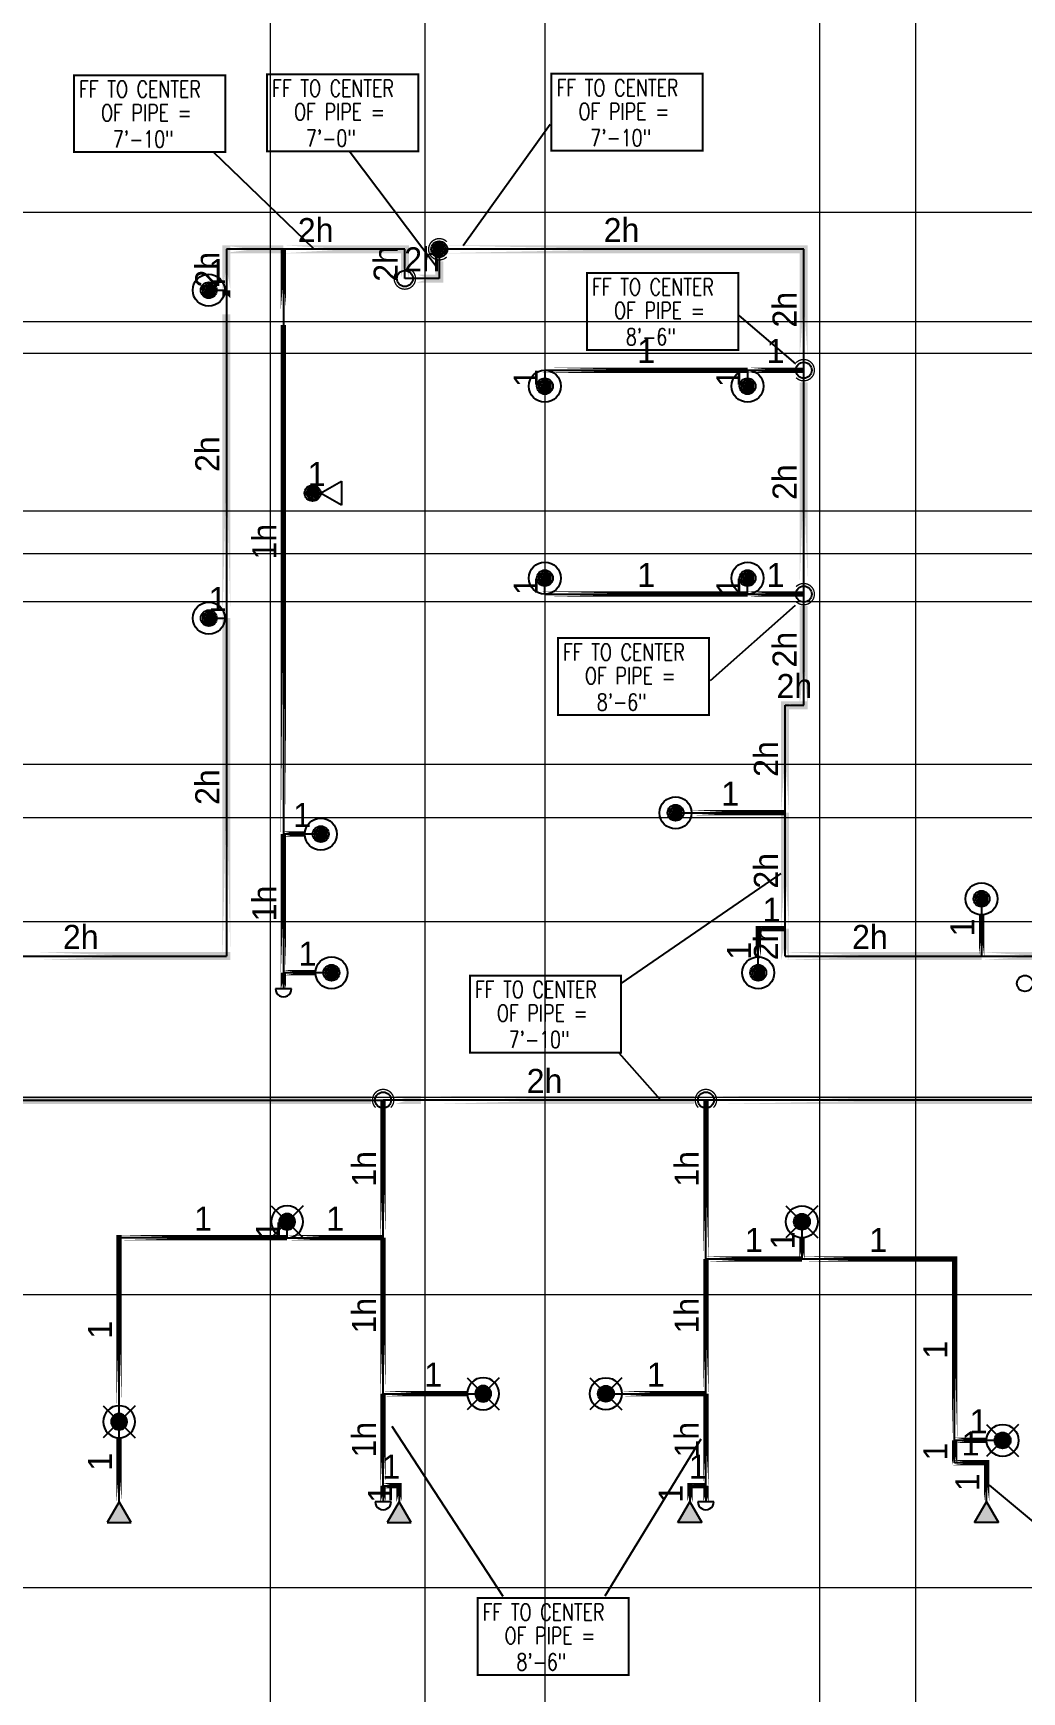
# Model space of a CAD drawing. Header units: inches. Extents: x -3679 to 241, y -496 to 3453.
# Drawn here: x -2100 to -1729, y 50 to 672 of the extents above; entities that cross this region are included whole.
import ezdxf
from ezdxf.enums import TextEntityAlignment as Align

# ---------------------------------------------------------------- set-up
doc = ezdxf.new("R2010")
doc.units = ezdxf.units.IN
doc.header["$MEASUREMENT"] = 0
doc.linetypes.add('Grid Line', pattern=[0.875, 0.5, -0.125, 0.125, -0.125])
for name, color, linetype in [('Coordination', 1, 'Continuous'), ('headdn', 7, 'Continuous'), ('PIPEBL', 4, 'Continuous'), ('pipemn', 6, 'Continuous'), ('PIPESPC', 7, 'Continuous'), ('spk-cap', 7, 'Continuous'), ('spk-pipedrop', 7, 'Continuous'), ('spk-piperise', 7, 'Continuous'), ('TIDYPIPE', 7, 'Continuous')]:
    doc.layers.add(name, color=color, linetype=linetype)
doc.layers.add('S-GRID', color=1, linetype='Continuous', lineweight=9)
doc.styles.add('PDA1', font='ROMAND', dxfattribs={"width": 0.755})
doc.styles.add('PIPE', font='PIPE.SHX')

# ---------------------------------------------------------------- blocks, each defined once
blk = doc.blocks.new('dpend1')
for radius in [6, 3]:
    blk.add_circle((0, 0), radius)
for points in [[(0.01, 2.97), (-2.53, -1.59), (-2.62, 1.36)], [(0.01, 2.97), (-2.49, -1.59), (2.52, -1.59)], [(2.52, -1.59), (0.01, 2.97), (2.6, 1.47)], [(2.52, -1.59), (-2.53, -1.59), (0.01, -2.98)]]:
    blk.add_solid(points)
blk = doc.blocks.new('PIPESPC')
at = {"layer": 'PIPESPC', "style": 'PIPE', "width": 0.9}
blk.add_attdef('SIZE', text='', height=9, dxfattribs=at).set_placement((0, 4.02), align=Align.CENTER)
at = {"layer": 'PIPESPC', "style": 'PIPE', "flags": 1}
blk.add_attdef('SCHED', (25.3, 3.89), '', height=9, dxfattribs=at)
blk = doc.blocks.new('side2')
for p, q in [((0, 0), (7.79, 4.5)), ((7.79, -4.5), (0, 0)), ((7.79, 4.5), (7.79, -4.5))]:
    blk.add_line(p, q)
blk.add_solid([(7.79, -4.5), (0, 0), (7.79, 4.5)])
blk = doc.blocks.new('dpend2')
for p, q in [((-6, -6), (6, 6)), ((6, -6), (-6, 6))]:
    blk.add_line(p, q)
for radius in [6, 3]:
    blk.add_circle((0, 0), radius)
for points in [[(0, 0), (-3, 0), (-2.08, 2.07)], [(0, 0), (-3, 0), (-2.08, -2.07)], [(0, 0), (0, 3), (-2.12, 2.14)], [(0, 0), (0, -3), (-2.12, -2.14)], [(0, 0), (0, 3), (2.12, 2.14)], [(0, 0), (3, 0), (2.08, 2.07)], [(0, 0), (3, 0), (2.08, -2.07)], [(0, 0), (0, -3), (2.12, -2.14)]]:
    blk.add_solid(points)
blk = doc.blocks.new('CAP')
blk.add_line((0, 3), (0, -3))
blk.add_arc((0, 0), 3, 270, 90)
blk = doc.blocks.new('rise')
blk.add_circle((0, 0), 3)
blk = doc.blocks.new('drop')
blk.add_circle((0, 0), 3)
for points in [[(0.01, 2.97), (-2.53, -1.59), (-2.62, 1.36)], [(0.01, 2.97), (-2.49, -1.59), (2.52, -1.59)], [(2.52, -1.59), (0.01, 2.97), (2.6, 1.47)], [(2.52, -1.59), (-2.53, -1.59), (0.01, -2.98)]]:
    blk.add_solid(points)
blk = doc.blocks.new('SIDE1')
for p, q in [((0, 0), (7.79, 4.5)), ((7.79, -4.5), (0, 0)), ((7.79, 4.5), (7.79, -4.5))]:
    blk.add_line(p, q)
blk = doc.blocks.new('TIDYRUN')
at = {"const_width": 0.5}
blk.add_lwpolyline([(-2.83, 2.83, -2.414214), (-2.83, -2.83, -1.737895)], format="xyb", dxfattribs=at)

msp = doc.modelspace()

# ---------------------------------------------------------------- linework, layer by layer
at = {"layer": 'Coordination', "color": 1}
for p, q in [((-1938.62, 592.47), (-1906.02, 637.97)), ((-1994.61, 591.28), (-2032.26, 627.51)), ((-1948.71, 584.66), (-1981.36, 627.86)), ((-1813.91, 548.08), (-1835.19, 566.24)), ((-1814.19, 457.47), (-1846.08, 429.24)), ((-1819.5, 357), (-1879.54, 315.67)), ((-1864.64, 272.07), (-1880.09, 289.54)), ((-1965.42, 149.75), (-1923.74, 85.92)), ((-1849.55, 144.79), (-1885.5, 85.92)), ((-1741.45, 127.51), (-1690.51, 85.07))]:
    msp.add_line(p, q, dxfattribs=at)
at = {"layer": 'Coordination', "color": 1, "const_width": 0.75}
for points in [[(-2084.53, 656.38), (-2084.53, 627.51), (-2027.86, 627.51), (-2027.86, 656.38), (-2084.53, 656.38)], [(-2012.15, 656.73), (-2012.15, 627.86), (-1955.48, 627.86), (-1955.48, 656.73), (-2012.15, 656.73)], [(-1905.52, 656.89), (-1905.52, 628.02), (-1848.85, 628.02), (-1848.85, 656.89), (-1905.52, 656.89)], [(-1892.2, 582.24), (-1892.2, 553.37), (-1835.53, 553.37), (-1835.53, 582.24), (-1892.2, 582.24)], [(-1903.09, 445.24), (-1903.09, 416.37), (-1846.42, 416.37), (-1846.42, 445.24), (-1903.09, 445.24)], [(-1936.12, 318.7), (-1936.12, 289.83), (-1879.44, 289.83), (-1879.44, 318.7), (-1936.12, 318.7)], [(-1933.22, 85.24), (-1933.22, 56.37), (-1876.54, 56.37), (-1876.54, 85.24), (-1933.22, 85.24)]]:
    msp.add_lwpolyline(points, dxfattribs=at)
at = {"layer": 'PIPEBL', "color": 1}
for p, q in [((-2006, 591.08), (-2006, 371.74)), ((-2034.03, 575.74), (-2027.37, 575.74)), ((-1908, 545.74), (-1832, 545.74)), ((-1908, 545.74), (-1908, 539.74)), ((-1832, 545.74), (-1832, 539.74)), ((-1832, 545.74), (-1810.95, 545.74)), ((-1992.06, 499.62), (-1995.07, 499.62)), ((-1908, 461.74), (-1908, 467.74)), ((-1832, 461.74), (-1832, 467.74)), ((-1908, 461.74), (-1832, 461.74)), ((-1832, 461.74), (-1810.95, 461.74)), ((-2034, 452.74), (-2027.37, 452.74)), ((-1859, 379.74), (-1817.95, 379.74)), ((-2006, 371.74), (-2006, 319.74)), ((-1992, 371.74), (-2006, 371.74)), ((-1744.29, 347.48), (-1744.29, 326)), ((-1828, 319.74), (-1828, 336.22)), ((-1828, 336.22), (-1817.95, 336.22)), ((-1988, 319.74), (-2006, 319.74)), ((-2006, 319.74), (-2006, 313.74)), ((-1968.63, 220.36), (-1968.63, 272)), ((-1847.63, 220.36), (-1847.63, 272)), ((-2004.63, 220.36), (-2004.63, 226.36)), ((-1811.63, 226.36), (-1811.63, 212.36)), ((-2004.63, 220.36), (-2067.63, 220.36)), ((-2067.63, 151.36), (-2067.63, 220.36)), ((-2004.63, 220.36), (-1968.63, 220.36)), ((-1968.63, 161.86), (-1968.63, 220.36)), ((-1847.63, 161.86), (-1847.63, 220.36)), ((-1811.63, 212.36), (-1847.63, 212.36)), ((-1754.38, 212.36), (-1811.63, 212.36)), ((-1754.38, 144.36), (-1754.38, 212.36)), ((-1968.63, 127.36), (-1968.63, 161.86)), ((-1968.63, 161.86), (-1931.13, 161.86)), ((-1885.13, 161.86), (-1847.63, 161.86)), ((-1847.63, 127.36), (-1847.63, 161.86)), ((-2067.63, 121.36), (-2067.63, 151.36)), ((-1754.38, 136), (-1754.38, 144.36)), ((-1736.38, 144.36), (-1754.38, 144.36)), ((-1742.38, 136), (-1754.38, 136)), ((-1742.38, 121.36), (-1742.38, 136)), ((-1968.63, 127.36), (-1962.63, 127.36)), ((-1968.63, 127.36), (-1968.63, 121.36)), ((-1962.63, 127.36), (-1962.63, 121.36)), ((-1853.63, 127.36), (-1847.63, 127.36)), ((-1853.63, 127.36), (-1853.63, 121.36)), ((-1847.63, 127.36), (-1847.63, 121.36))]:
    msp.add_line(p, q, dxfattribs=at)
at = {"layer": 'pipemn', "color": 1}
for p, q in [((-1960.5, 591.08), (-2027.37, 591.08)), ((-2027.37, 591.08), (-2027.37, 575.74)), ((-1960.5, 580.12), (-1960.5, 591.08)), ((-1810.95, 591.08), (-1947.59, 591.08)), ((-1947.59, 591.08), (-1947.59, 580.12)), ((-1810.95, 545.74), (-1810.95, 591.08)), ((-1947.59, 580.12), (-1960.5, 580.12)), ((-2027.37, 575.74), (-2027.37, 452.74)), ((-1810.95, 461.74), (-1810.95, 545.74)), ((-1810.95, 420.09), (-1810.95, 461.74)), ((-2027.37, 452.74), (-2027.37, 326)), ((-1817.95, 379.74), (-1817.95, 420.09)), ((-1817.95, 420.09), (-1810.95, 420.09)), ((-1817.95, 336.22), (-1817.95, 379.74)), ((-1817.95, 326), (-1817.95, 336.22)), ((-2132, 326), (-2027.37, 326)), ((-1817.95, 326), (-1744.29, 326)), ((-1744.29, 326), (-1684, 326)), ((-2289.63, 272), (-1968.63, 272)), ((-1847.63, 272), (-1968.63, 272)), ((-1520.63, 272), (-1847.63, 272))]:
    msp.add_line(p, q, dxfattribs=at)
at = {"layer": 'S-GRID', "linetype": 'Grid Line'}
for p, q in [((-2011, 1771.74), (-2011, -484.26)), ((-1953, 1771.74), (-1953, -484.26)), ((-1908, 1771.74), (-1908, -484.26)), ((-1805, 1771.74), (-1805, -484.26)), ((-1769, 1771.74), (-1769, -484.26)), ((-3666.39, 605), (228, 605)), ((-3666.39, 564), (228, 564)), ((228, 552), (-3666.39, 552)), ((-3666.39, 493), (228, 493)), ((-3666.39, 477), (228, 477)), ((-3666.39, 459), (228, 459)), ((-3666.39, 398), (228, 398)), ((-3666.39, 378), (228, 378)), ((-3666.39, 339), (226, 339)), ((228, 273), (-3666.39, 273)), ((228, 199), (-3666.39, 199)), ((228, 89), (-3666.39, 89))]:
    msp.add_line(p, q, dxfattribs=at)
at = {"layer": 'TIDYPIPE', "color": 1}
for points, const_width in [([(-2028.87, 591.08), (-2006, 591.08)], 3), ([(-2027.37, 575.74), (-2027.37, 592.58)], 3), ([(-2006, 591.08), (-1959, 591.08)], 3), ([(-2006, 568.74), (-2006, 591.08)], 2), ([(-1960.5, 580.12), (-1960.5, 592.58)], 3), ([(-1947.59, 591.08), (-1809.45, 591.08)], 3), ([(-1810.95, 550.24), (-1810.95, 592.58)], 3), ([(-1947.59, 578.62), (-1947.59, 586.58)], 3), ([(-1956, 580.12), (-1946.09, 580.12)], 3), ([(-2027.37, 572.74), (-2027.37, 575.74)], 3), ([(-2027.37, 452.74), (-2027.37, 566.74)], 3), ([(-2006, 371.74), (-2006, 562.74)], 2), ([(-1909, 545.74), (-1832, 545.74)], 2), ([(-1832, 545.74), (-1810.95, 545.74)], 2), ([(-1810.95, 466.24), (-1810.95, 541.24)], 3), ([(-1909, 461.74), (-1832, 461.74)], 2), ([(-1832, 461.74), (-1810.95, 461.74)], 2), ([(-2027.37, 324.5), (-2027.37, 452.74)], 3), ([(-1810.95, 418.59), (-1810.95, 457.24)], 3), ([(-1817.95, 379.74), (-1817.95, 421.59)], 3), ([(-1819.45, 420.09), (-1809.45, 420.09)], 3), ([(-1853, 379.74), (-1817.95, 379.74)], 2), ([(-1817.95, 336.22), (-1817.95, 379.74)], 3), ([(-2006, 319.74), (-2006, 371.74)], 2), ([(-2006, 371.74), (-1998, 371.74)], 2), ([(-1744.29, 326), (-1744.29, 341.48)], 2), ([(-1829, 336.22), (-1817.95, 336.22)], 2), ([(-1828, 325.74), (-1828, 337.22)], 2), ([(-1817.95, 324.5), (-1817.95, 336.22)], 3), ([(-2097.99, 326), (-2025.87, 326)], 3), ([(-1819.45, 326), (-1744.29, 326)], 3), ([(-1744.29, 326), (-1703.41, 326)], 3), ([(-2006, 313.74), (-2006, 319.74)], 2), ([(-2006, 319.74), (-1994, 319.74)], 2), ([(-2200.38, 272), (-1973.13, 272)], 3), ([(-1968.63, 220.36), (-1968.63, 272)], 2), ([(-1964.13, 272), (-1954.38, 272)], 3), ([(-1948.38, 272), (-1852.13, 272)], 3), ([(-1847.63, 212.36), (-1847.63, 272)], 2), ([(-1843.13, 272), (-1702.38, 272)], 3), ([(-2068.63, 220.36), (-2004.63, 220.36)], 2), ([(-2067.63, 157.36), (-2067.63, 221.36)], 2), ([(-2004.63, 220.36), (-1968.63, 220.36)], 2), ([(-1968.63, 161.86), (-1968.63, 220.36)], 2), ([(-1811.63, 212.36), (-1811.63, 220.36)], 2), ([(-1847.63, 161.86), (-1847.63, 212.36)], 2), ([(-1847.63, 212.36), (-1811.63, 212.36)], 2), ([(-1811.63, 212.36), (-1753.38, 212.36)], 2), ([(-1754.38, 144.36), (-1754.38, 213.36)], 2), ([(-1968.63, 161.86), (-1937.13, 161.86)], 2), ([(-1968.63, 127.36), (-1968.63, 161.86)], 2), ([(-1879.13, 161.86), (-1847.63, 161.86)], 2), ([(-1847.63, 127.36), (-1847.63, 161.86)], 2), ([(-2067.63, 121.36), (-2067.63, 145.36)], 2), ([(-1754.38, 144.36), (-1742.38, 144.36)], 2), ([(-1754.38, 135), (-1754.38, 144.36)], 2), ([(-1755.38, 136), (-1741.38, 136)], 2), ([(-1742.38, 121.36), (-1742.38, 137)], 2), ([(-1968.63, 127.36), (-1961.63, 127.36)], 2), ([(-1968.63, 121.36), (-1968.63, 127.36)], 2), ([(-1962.63, 121.36), (-1962.63, 128.36)], 2), ([(-1854.63, 127.36), (-1847.63, 127.36)], 2), ([(-1853.63, 121.36), (-1853.63, 128.36)], 2), ([(-1847.63, 121.36), (-1847.63, 127.36)], 2)]:
    msp.add_lwpolyline(points, close=True, dxfattribs=dict(at, const_width=const_width))

# ---------------------------------------------------------------- block references
at = {"layer": 'headdn', "color": 1}
for name, p in [('dpend1', (-2034.03, 575.74)), ('dpend1', (-1908, 539.74)), ('dpend1', (-1832, 539.74)), ('SIDE1', (-1992.06, 499.62)), ('dpend1', (-1908, 467.74)), ('dpend1', (-1832, 467.74)), ('dpend1', (-2034, 452.74)), ('dpend1', (-1859, 379.74)), ('dpend1', (-1992, 371.74)), ('dpend1', (-1744.29, 347.48)), ('dpend1', (-1988, 319.74)), ('dpend1', (-1828, 319.74))]:
    msp.add_blockref(name, p, dxfattribs=at)
at = {"layer": 'headdn', "color": 1, "extrusion": (0, 0, -1), "zscale": -1}
for name, p, rotation in [('dpend2', (2004.63, 226.36), 180), ('dpend2', (1931.13, 161.86), 180), ('dpend2', (2067.63, 151.36), 180), ('side2', (2067.63, 121.36), 270), ('side2', (1962.63, 121.36), 270)]:
    msp.add_blockref(name, p, dxfattribs=dict(at, rotation=rotation))
at = {"layer": 'headdn', "color": 1}
for name, p, rotation in [('dpend2', (-1811.63, 226.36), 180), ('dpend2', (-1885.13, 161.86), 180), ('dpend2', (-1736.38, 144.36), 180), ('side2', (-1853.63, 121.36), 270), ('side2', (-1742.38, 121.36), 270)]:
    msp.add_blockref(name, p, dxfattribs=dict(at, rotation=rotation))
at = {"layer": 'PIPESPC', "color": 1}
ref = msp.add_blockref('PIPESPC', (-1993.94, 591.08), dxfattribs=at)
ref.add_attrib('SIZE', '2h', dxfattribs={"color": 0, "height": 9, "style": 'PIPE'}).set_placement((-1993.94, 591.08), align=Align.BOTTOM_CENTER)
ref = msp.add_blockref('PIPESPC', (-1879.27, 591.08), dxfattribs=at)
ref.add_attrib('SIZE', '2h', dxfattribs={"color": 0, "height": 9, "style": 'PIPE'}).set_placement((-1879.27, 591.08), align=Align.BOTTOM_CENTER)
ref = msp.add_blockref('PIPESPC', (-1960.5, 585.6), dxfattribs=dict(at, rotation=90.00000000000118))
ref.add_attrib('SIZE', '2h', dxfattribs={"color": 0, "height": 9, "rotation": 90, "style": 'PIPE'}).set_placement((-1960.5, 585.6), align=Align.BOTTOM_CENTER)
ref = msp.add_blockref('PIPESPC', (-1954.04, 580.12), dxfattribs=at)
ref.add_attrib('SIZE', '2h', dxfattribs={"color": 0, "height": 9, "style": 'PIPE'}).set_placement((-1954.04, 580.12), align=Align.BOTTOM_CENTER)
ref = msp.add_blockref('PIPESPC', (-2027.37, 583.41), dxfattribs=dict(at, rotation=90))
ref.add_attrib('SIZE', '2h', dxfattribs={"color": 0, "height": 9, "rotation": 90, "style": 'PIPE'}).set_placement((-2027.37, 583.41), align=Align.BOTTOM_CENTER)
ref = msp.add_blockref('PIPESPC', (-2030.7, 575.74), dxfattribs=at)
ref.add_attrib('SIZE', '1', dxfattribs={"color": 0, "height": 9, "style": 'PIPE'}).set_placement((-2030.7, 575.74), align=Align.BOTTOM_CENTER)
ref = msp.add_blockref('PIPESPC', (-1810.95, 568.41), dxfattribs=dict(at, rotation=90.00000000000087))
ref.add_attrib('SIZE', '2h', dxfattribs={"color": 0, "height": 9, "rotation": 90, "style": 'PIPE'}).set_placement((-1810.95, 568.41), align=Align.BOTTOM_CENTER)
ref = msp.add_blockref('PIPESPC', (-1870, 545.74), dxfattribs=at)
ref.add_attrib('SIZE', '1', dxfattribs={"color": 0, "height": 9, "style": 'PIPE'}).set_placement((-1870, 545.74), align=Align.BOTTOM_CENTER)
ref = msp.add_blockref('PIPESPC', (-1821.48, 545.74), dxfattribs=at)
ref.add_attrib('SIZE', '1', dxfattribs={"color": 0, "height": 9, "style": 'PIPE'}).set_placement((-1821.48, 545.74), align=Align.BOTTOM_CENTER)
ref = msp.add_blockref('PIPESPC', (-1908, 542.74), dxfattribs=dict(at, rotation=90))
ref.add_attrib('SIZE', '1', dxfattribs={"color": 0, "height": 9, "rotation": 90, "style": 'PIPE'}).set_placement((-1908, 542.74), align=Align.BOTTOM_CENTER)
ref = msp.add_blockref('PIPESPC', (-1832, 542.74), dxfattribs=dict(at, rotation=90))
ref.add_attrib('SIZE', '1', dxfattribs={"color": 0, "height": 9, "rotation": 90, "style": 'PIPE'}).set_placement((-1832, 542.74), align=Align.BOTTOM_CENTER)
ref = msp.add_blockref('PIPESPC', (-2027.37, 514.24), dxfattribs=dict(at, rotation=90))
ref.add_attrib('SIZE', '2h', dxfattribs={"color": 0, "height": 9, "rotation": 90, "style": 'PIPE'}).set_placement((-2027.37, 514.24), align=Align.BOTTOM_CENTER)
ref = msp.add_blockref('PIPESPC', (-1993.56, 499.62), dxfattribs=at)
ref.add_attrib('SIZE', '1', dxfattribs={"color": 0, "height": 9, "style": 'PIPE'}).set_placement((-1993.56, 499.62), align=Align.BOTTOM_CENTER)
ref = msp.add_blockref('PIPESPC', (-1810.95, 503.74), dxfattribs=dict(at, rotation=89.99999999999984))
ref.add_attrib('SIZE', '2h', dxfattribs={"color": 0, "height": 9, "rotation": 90, "style": 'PIPE'}).set_placement((-1810.95, 503.74), align=Align.BOTTOM_CENTER)
ref = msp.add_blockref('PIPESPC', (-2006, 481.41), dxfattribs=dict(at, rotation=90.00000000000006))
ref.add_attrib('SIZE', '1h', dxfattribs={"color": 0, "height": 9, "rotation": 90, "style": 'PIPE'}).set_placement((-2006, 481.41), align=Align.BOTTOM_CENTER)
ref = msp.add_blockref('PIPESPC', (-1870, 461.74), dxfattribs=at)
ref.add_attrib('SIZE', '1', dxfattribs={"color": 0, "height": 9, "style": 'PIPE'}).set_placement((-1870, 461.74), align=Align.BOTTOM_CENTER)
ref = msp.add_blockref('PIPESPC', (-1821.48, 461.74), dxfattribs=at)
ref.add_attrib('SIZE', '1', dxfattribs={"color": 0, "height": 9, "style": 'PIPE'}).set_placement((-1821.48, 461.74), align=Align.BOTTOM_CENTER)
ref = msp.add_blockref('PIPESPC', (-1908, 464.74), dxfattribs=dict(at, rotation=90))
ref.add_attrib('SIZE', '1', dxfattribs={"color": 0, "height": 9, "rotation": 90, "style": 'PIPE'}).set_placement((-1908, 464.74), align=Align.BOTTOM_CENTER)
ref = msp.add_blockref('PIPESPC', (-1832, 464.74), dxfattribs=dict(at, rotation=90))
ref.add_attrib('SIZE', '1', dxfattribs={"color": 0, "height": 9, "rotation": 90, "style": 'PIPE'}).set_placement((-1832, 464.74), align=Align.BOTTOM_CENTER)
ref = msp.add_blockref('PIPESPC', (-2030.69, 452.74), dxfattribs=at)
ref.add_attrib('SIZE', '1', dxfattribs={"color": 0, "height": 9, "style": 'PIPE'}).set_placement((-2030.69, 452.74), align=Align.BOTTOM_CENTER)
ref = msp.add_blockref('PIPESPC', (-1810.95, 440.91), dxfattribs=dict(at, rotation=90))
ref.add_attrib('SIZE', '2h', dxfattribs={"color": 0, "height": 9, "rotation": 90, "style": 'PIPE'}).set_placement((-1810.95, 440.91), align=Align.BOTTOM_CENTER)
ref = msp.add_blockref('PIPESPC', (-1814.45, 420.09), dxfattribs=at)
ref.add_attrib('SIZE', '2h', dxfattribs={"color": 0, "height": 9, "style": 'PIPE'}).set_placement((-1814.45, 420.09), align=Align.BOTTOM_CENTER)
ref = msp.add_blockref('PIPESPC', (-1817.95, 399.91), dxfattribs=dict(at, rotation=89.99999999997353))
ref.add_attrib('SIZE', '2h', dxfattribs={"color": 0, "height": 9, "rotation": 90, "style": 'PIPE'}).set_placement((-1817.95, 399.91), align=Align.BOTTOM_CENTER)
ref = msp.add_blockref('PIPESPC', (-2027.37, 389.37), dxfattribs=dict(at, rotation=90))
ref.add_attrib('SIZE', '2h', dxfattribs={"color": 0, "height": 9, "rotation": 90, "style": 'PIPE'}).set_placement((-2027.37, 389.37), align=Align.BOTTOM_CENTER)
ref = msp.add_blockref('PIPESPC', (-1838.48, 379.74), dxfattribs=at)
ref.add_attrib('SIZE', '1', dxfattribs={"color": 0, "height": 9, "style": 'PIPE'}).set_placement((-1838.48, 379.74), align=Align.BOTTOM_CENTER)
ref = msp.add_blockref('PIPESPC', (-1999, 371.74), dxfattribs=at)
ref.add_attrib('SIZE', '1', dxfattribs={"color": 0, "height": 9, "style": 'PIPE'}).set_placement((-1999, 371.74), align=Align.BOTTOM_CENTER)
ref = msp.add_blockref('PIPESPC', (-1817.95, 357.98), dxfattribs=dict(at, rotation=89.99999999997365))
ref.add_attrib('SIZE', '2h', dxfattribs={"color": 0, "height": 9, "rotation": 90, "style": 'PIPE'}).set_placement((-1817.95, 357.98), align=Align.BOTTOM_CENTER)
ref = msp.add_blockref('PIPESPC', (-2006, 345.74), dxfattribs=dict(at, rotation=90.0000000000002))
ref.add_attrib('SIZE', '1h', dxfattribs={"color": 0, "height": 9, "rotation": 90, "style": 'PIPE'}).set_placement((-2006, 345.74), align=Align.BOTTOM_CENTER)
ref = msp.add_blockref('PIPESPC', (-1822.98, 336.22), dxfattribs=at)
ref.add_attrib('SIZE', '1', dxfattribs={"color": 0, "height": 9, "style": 'PIPE'}).set_placement((-1822.98, 336.22), align=Align.BOTTOM_CENTER)
ref = msp.add_blockref('PIPESPC', (-2082, 326), dxfattribs=at)
ref.add_attrib('SIZE', '2h', dxfattribs={"color": 0, "height": 9, "style": 'PIPE'}).set_placement((-2082, 326), align=Align.BOTTOM_CENTER)
ref = msp.add_blockref('PIPESPC', (-1817.95, 331.11), dxfattribs=dict(at, rotation=89.99999999997196))
ref.add_attrib('SIZE', '2h', dxfattribs={"color": 0, "height": 9, "rotation": 90, "style": 'PIPE'}).set_placement((-1817.95, 331.11), align=Align.BOTTOM_CENTER)
ref = msp.add_blockref('PIPESPC', (-1786.14, 326), dxfattribs=at)
ref.add_attrib('SIZE', '2h', dxfattribs={"color": 0, "height": 9, "style": 'PIPE'}).set_placement((-1786.14, 326), align=Align.BOTTOM_CENTER)
ref = msp.add_blockref('PIPESPC', (-1744.29, 336.74), dxfattribs=dict(at, rotation=90))
ref.add_attrib('SIZE', '1', dxfattribs={"color": 0, "height": 9, "rotation": 90, "style": 'PIPE'}).set_placement((-1744.29, 336.74), align=Align.BOTTOM_CENTER)
ref = msp.add_blockref('PIPESPC', (-1997, 319.74), dxfattribs=at)
ref.add_attrib('SIZE', '1', dxfattribs={"color": 0, "height": 9, "style": 'PIPE'}).set_placement((-1997, 319.74), align=Align.BOTTOM_CENTER)
ref = msp.add_blockref('PIPESPC', (-1828, 327.98), dxfattribs=dict(at, rotation=89.9999999999992))
ref.add_attrib('SIZE', '1', dxfattribs={"color": 0, "height": 9, "rotation": 90, "style": 'PIPE'}).set_placement((-1828, 327.98), align=Align.BOTTOM_CENTER)
ref = msp.add_blockref('PIPESPC', (-1908.13, 272), dxfattribs=at)
ref.add_attrib('SIZE', '2h', dxfattribs={"color": 0, "height": 9, "style": 'PIPE'}).set_placement((-1908.13, 272), align=Align.BOTTOM_CENTER)
ref = msp.add_blockref('PIPESPC', (-1968.63, 246.18), dxfattribs=dict(at, rotation=90))
ref.add_attrib('SIZE', '1h', dxfattribs={"color": 0, "height": 9, "rotation": 90, "style": 'PIPE'}).set_placement((-1968.63, 246.18), align=Align.BOTTOM_CENTER)
ref = msp.add_blockref('PIPESPC', (-1847.63, 246.18), dxfattribs=dict(at, rotation=90))
ref.add_attrib('SIZE', '1h', dxfattribs={"color": 0, "height": 9, "rotation": 90, "style": 'PIPE'}).set_placement((-1847.63, 246.18), align=Align.BOTTOM_CENTER)
ref = msp.add_blockref('PIPESPC', (-2036.13, 220.36), dxfattribs=at)
ref.add_attrib('SIZE', '1', dxfattribs={"color": 0, "height": 9, "style": 'PIPE'}).set_placement((-2036.13, 220.36), align=Align.BOTTOM_CENTER)
ref = msp.add_blockref('PIPESPC', (-1986.63, 220.36), dxfattribs=at)
ref.add_attrib('SIZE', '1', dxfattribs={"color": 0, "height": 9, "style": 'PIPE'}).set_placement((-1986.63, 220.36), align=Align.BOTTOM_CENTER)
ref = msp.add_blockref('PIPESPC', (-2004.63, 223.36), dxfattribs=dict(at, rotation=90))
ref.add_attrib('SIZE', '1', dxfattribs={"color": 0, "height": 9, "rotation": 90, "style": 'PIPE'}).set_placement((-2004.63, 223.36), align=Align.BOTTOM_CENTER)
ref = msp.add_blockref('PIPESPC', (-1829.63, 212.36), dxfattribs=at)
ref.add_attrib('SIZE', '1', dxfattribs={"color": 0, "height": 9, "style": 'PIPE'}).set_placement((-1829.63, 212.36), align=Align.BOTTOM_CENTER)
ref = msp.add_blockref('PIPESPC', (-1783, 212.36), dxfattribs=at)
ref.add_attrib('SIZE', '1', dxfattribs={"color": 0, "height": 9, "style": 'PIPE'}).set_placement((-1783, 212.36), align=Align.BOTTOM_CENTER)
ref = msp.add_blockref('PIPESPC', (-1811.63, 219.36), dxfattribs=dict(at, rotation=90))
ref.add_attrib('SIZE', '1', dxfattribs={"color": 0, "height": 9, "rotation": 90, "style": 'PIPE'}).set_placement((-1811.63, 219.36), align=Align.BOTTOM_CENTER)
ref = msp.add_blockref('PIPESPC', (-1968.63, 191.11), dxfattribs=dict(at, rotation=90))
ref.add_attrib('SIZE', '1h', dxfattribs={"color": 0, "height": 9, "rotation": 90, "style": 'PIPE'}).set_placement((-1968.63, 191.11), align=Align.BOTTOM_CENTER)
ref = msp.add_blockref('PIPESPC', (-1847.63, 191.11), dxfattribs=dict(at, rotation=90))
ref.add_attrib('SIZE', '1h', dxfattribs={"color": 0, "height": 9, "rotation": 90, "style": 'PIPE'}).set_placement((-1847.63, 191.11), align=Align.BOTTOM_CENTER)
ref = msp.add_blockref('PIPESPC', (-2067.63, 185.86), dxfattribs=dict(at, rotation=90))
ref.add_attrib('SIZE', '1', dxfattribs={"color": 0, "height": 9, "rotation": 90, "style": 'PIPE'}).set_placement((-2067.63, 185.86), align=Align.BOTTOM_CENTER)
ref = msp.add_blockref('PIPESPC', (-1754.38, 178.36), dxfattribs=dict(at, rotation=90))
ref.add_attrib('SIZE', '1', dxfattribs={"color": 0, "height": 9, "rotation": 90, "style": 'PIPE'}).set_placement((-1754.38, 178.36), align=Align.BOTTOM_CENTER)
ref = msp.add_blockref('PIPESPC', (-1949.88, 161.86), dxfattribs=at)
ref.add_attrib('SIZE', '1', dxfattribs={"color": 0, "height": 9, "style": 'PIPE'}).set_placement((-1949.88, 161.86), align=Align.BOTTOM_CENTER)
ref = msp.add_blockref('PIPESPC', (-1866.38, 161.86), dxfattribs=at)
ref.add_attrib('SIZE', '1', dxfattribs={"color": 0, "height": 9, "style": 'PIPE'}).set_placement((-1866.38, 161.86), align=Align.BOTTOM_CENTER)
ref = msp.add_blockref('PIPESPC', (-1745.38, 144.36), dxfattribs=at)
ref.add_attrib('SIZE', '1', dxfattribs={"color": 0, "height": 9, "style": 'PIPE'}).set_placement((-1745.38, 144.36), align=Align.BOTTOM_CENTER)
ref = msp.add_blockref('PIPESPC', (-1968.63, 144.61), dxfattribs=dict(at, rotation=90))
ref.add_attrib('SIZE', '1h', dxfattribs={"color": 0, "height": 9, "rotation": 90, "style": 'PIPE'}).set_placement((-1968.63, 144.61), align=Align.BOTTOM_CENTER)
ref = msp.add_blockref('PIPESPC', (-1847.63, 144.61), dxfattribs=dict(at, rotation=90))
ref.add_attrib('SIZE', '1h', dxfattribs={"color": 0, "height": 9, "rotation": 90, "style": 'PIPE'}).set_placement((-1847.63, 144.61), align=Align.BOTTOM_CENTER)
ref = msp.add_blockref('PIPESPC', (-1748.38, 136), dxfattribs=at)
ref.add_attrib('SIZE', '1', dxfattribs={"color": 0, "height": 9, "style": 'PIPE'}).set_placement((-1748.38, 136), align=Align.BOTTOM_CENTER)
ref = msp.add_blockref('PIPESPC', (-2067.63, 136.36), dxfattribs=dict(at, rotation=90))
ref.add_attrib('SIZE', '1', dxfattribs={"color": 0, "height": 9, "rotation": 90, "style": 'PIPE'}).set_placement((-2067.63, 136.36), align=Align.BOTTOM_CENTER)
ref = msp.add_blockref('PIPESPC', (-1965.63, 127.36), dxfattribs=at)
ref.add_attrib('SIZE', '1', dxfattribs={"color": 0, "height": 9, "style": 'PIPE'}).set_placement((-1965.63, 127.36), align=Align.BOTTOM_CENTER)
ref = msp.add_blockref('PIPESPC', (-1850.63, 127.36), dxfattribs=at)
ref.add_attrib('SIZE', '1', dxfattribs={"color": 0, "height": 9, "style": 'PIPE'}).set_placement((-1850.63, 127.36), align=Align.BOTTOM_CENTER)
ref = msp.add_blockref('PIPESPC', (-1754.38, 140.18), dxfattribs=dict(at, rotation=90.00000000003112))
ref.add_attrib('SIZE', '1', dxfattribs={"color": 0, "height": 9, "rotation": 90, "style": 'PIPE'}).set_placement((-1754.38, 140.18), align=Align.BOTTOM_CENTER)
ref = msp.add_blockref('PIPESPC', (-1742.38, 128.68), dxfattribs=dict(at, rotation=90))
ref.add_attrib('SIZE', '1', dxfattribs={"color": 0, "height": 9, "rotation": 90, "style": 'PIPE'}).set_placement((-1742.38, 128.68), align=Align.BOTTOM_CENTER)
ref = msp.add_blockref('PIPESPC', (-1962.63, 124.36), dxfattribs=dict(at, rotation=90))
ref.add_attrib('SIZE', '1', dxfattribs={"color": 0, "height": 9, "rotation": 90, "style": 'PIPE'}).set_placement((-1962.63, 124.36), align=Align.BOTTOM_CENTER)
ref = msp.add_blockref('PIPESPC', (-1853.63, 124.36), dxfattribs=dict(at, rotation=90))
ref.add_attrib('SIZE', '1', dxfattribs={"color": 0, "height": 9, "rotation": 90, "style": 'PIPE'}).set_placement((-1853.63, 124.36), align=Align.BOTTOM_CENTER)
at = {"layer": 'spk-cap', "color": 1}
for p, rotation in [((-2006, 313.74), 270.0000000000836), ((-1968.63, 121.36), 270.0000000000834), ((-1847.63, 121.36), 270.0000000000834)]:
    msp.add_blockref('CAP', p, dxfattribs=dict(at, rotation=rotation))
at = {"layer": 'spk-pipedrop', "color": 1}
for p, rotation in [((-1947.59, 591.08), 180.0000000000563), ((-1995.07, 499.62), 90.00000000002746)]:
    msp.add_blockref('drop', p, dxfattribs=dict(at, rotation=rotation))
at = {"layer": 'spk-piperise', "color": 1}
for p, rotation in [((-1960.5, 580.12), 180.0000000000717), ((-1810.95, 545.74), 270.0000000000842), ((-1810.95, 461.74), 90.00000000002773), ((-1728, 315.74), 180.0000000000556), ((-1968.63, 272), 90.00000000002773), ((-1847.63, 272), 90.00000000002773)]:
    msp.add_blockref('rise', p, dxfattribs=dict(at, rotation=rotation))
at = {"layer": 'TIDYPIPE', "color": 1}
for p, rotation in [((-1947.59, 591.08), 180), ((-1960.5, 580.12), 270.0000000000012), ((-1968.63, 272), 90), ((-1847.63, 272), 90.00000000016055)]:
    msp.add_blockref('TIDYRUN', p, dxfattribs=dict(at, rotation=rotation))
for p in [(-1810.95, 545.74), (-1810.95, 461.74)]:
    msp.add_blockref('TIDYRUN', p, dxfattribs=at)

# ---------------------------------------------------------------- texts
at = {"layer": 'Coordination', "color": 1, "style": 'PDA1', "width": 0.755}
for s, p in [('FF TO CENTER', (-2082.65, 647.95)), ('FF TO CENTER', (-2010.27, 648.3)), ('FF TO CENTER', (-1903.64, 648.47)), ('OF PIPE = ', (-2074.4, 639.1)), ('OF PIPE = ', (-2002.01, 639.45)), ('OF PIPE = ', (-1895.39, 639.62)), ('7\'-10"', (-2069.97, 629.24)), ('7\'-0"', (-1997.58, 629.59)), ('7\'-10"', (-1890.96, 629.76)), ('FF TO CENTER', (-1890.32, 573.81)), ('OF PIPE = ', (-1882.06, 564.96)), ('8\'-6"', (-1877.64, 555.1)), ('FF TO CENTER', (-1901.21, 436.81)), ('OF PIPE = ', (-1892.96, 427.96)), ('8\'-6"', (-1888.53, 418.1)), ('FF TO CENTER', (-1934.24, 310.28)), ('OF PIPE = ', (-1925.98, 301.42)), ('7\'-10"', (-1921.55, 291.57)), ('FF TO CENTER', (-1931.34, 76.81)), ('OF PIPE = ', (-1923.08, 67.96)), ('8\'-6"', (-1918.65, 58.1))]:
    msp.add_text(s, height=6.3, dxfattribs=at).set_placement(p)

doc.saveas('drawing.dxf')
